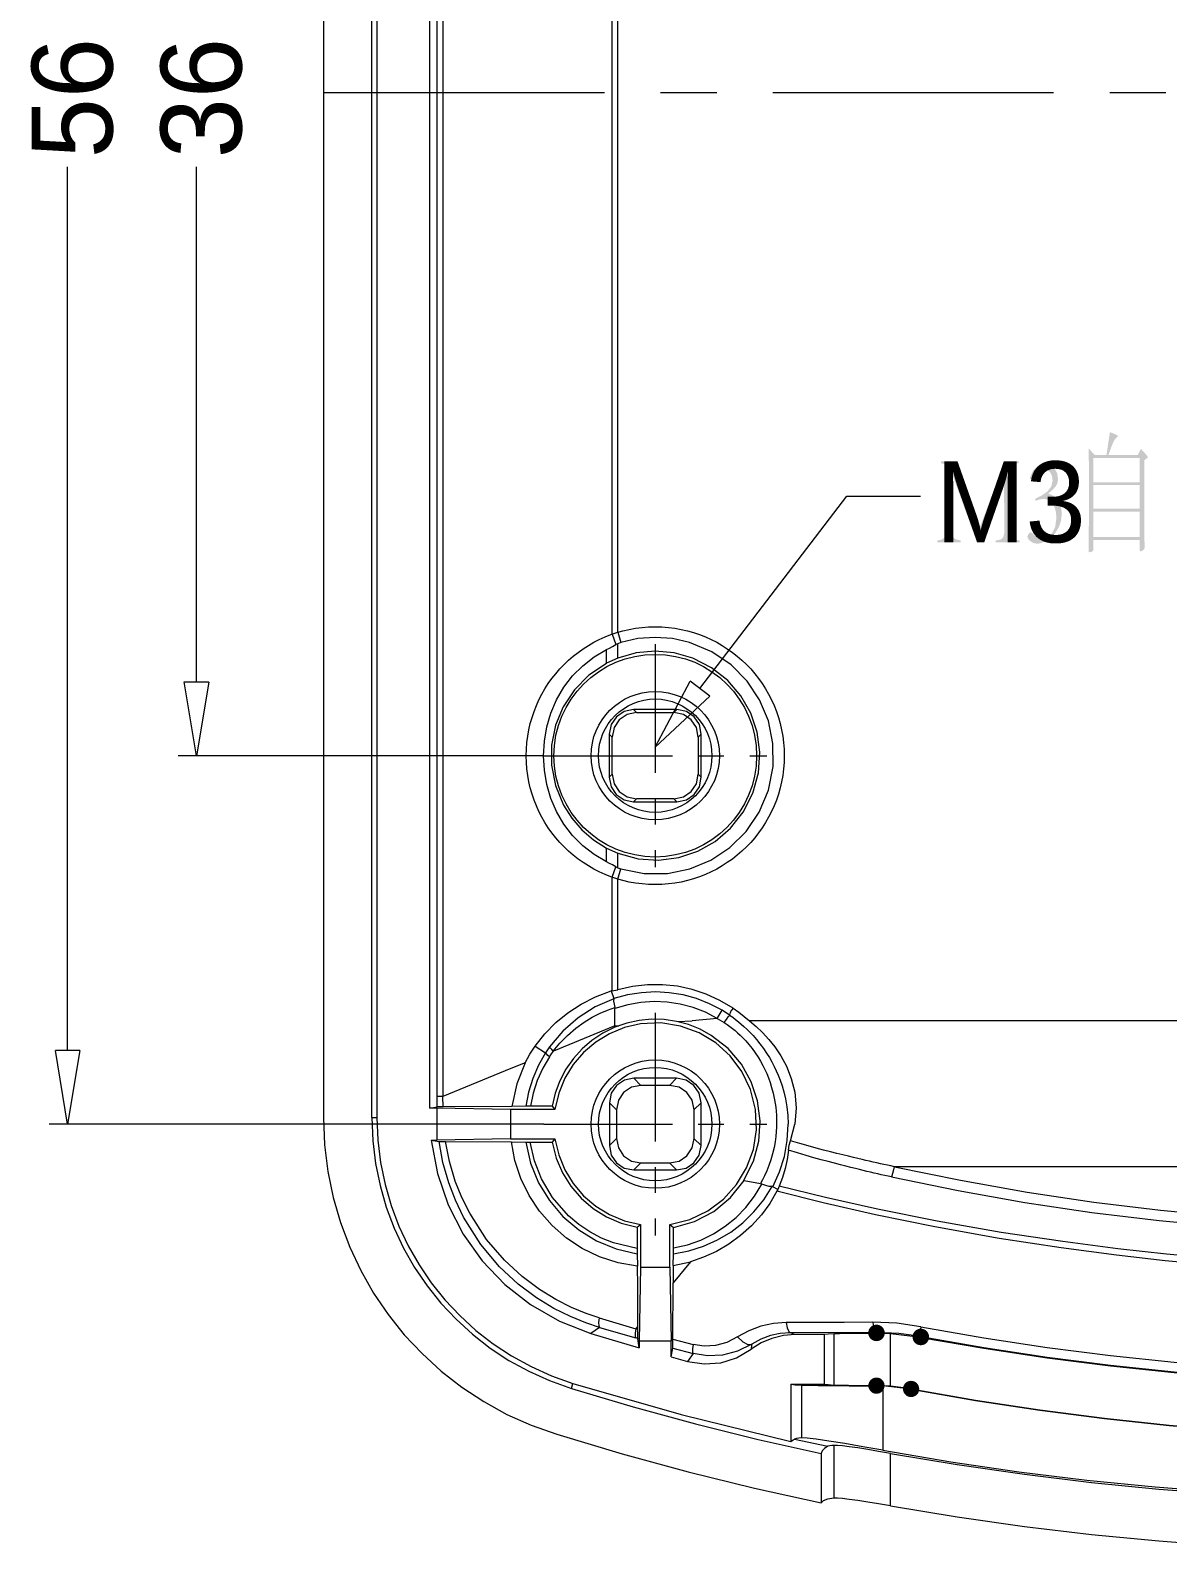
# Model space of a CAD drawing. Header units: millimetres. Extents: x 0 to 260, y 22 to 203.
# Drawn here: x 170.66 to 188.32, y 106.69 to 130.34 of the extents above; entities that cross this region are included whole.
import ezdxf

# ---------------------------------------------------------------- set-up
doc = ezdxf.new("R2010")
doc.units = ezdxf.units.MM

msp = doc.modelspace()

# ---------------------------------------------------------------- hatches: boundary and pattern name
h = msp.add_hatch(color=7)
h.paths.add_polyline_path([(187.910118, 123.836157), (187.858855, 123.739694), (187.403552, 123.739694), (187.449983, 123.86873), (187.484373, 123.94888), (187.51308, 123.994717), (187.542458, 124.020814), (187.554033, 124.03735), (187.534741, 124.053335), (187.427805, 124.097433), (187.373786, 123.739694), (187.192436, 123.739694), (187.095973, 123.846078), (187.099419, 123.737282), (187.100383, 123.638822), (187.100383, 122.700102), (187.100159, 122.603631), (187.099419, 122.494292), (187.098058, 122.38423), (187.095973, 122.285588), (187.095973, 122.263539), (187.098109, 122.231224), (187.138417, 122.233223), (187.166116, 122.254238), (187.17149, 122.283934), (187.17149, 122.422289), (187.889172, 122.422289), (187.889172, 122.267398), (187.899645, 122.241491), (187.929962, 122.253618), (187.960486, 122.276906), (187.967445, 122.307637), (187.967445, 122.321968), (187.962208, 122.482441), (187.960279, 122.689629), (187.960279, 123.659216), (188.000518, 123.687328), (188.018708, 123.709377), (188.000518, 123.737489)])
h.paths.add_polyline_path([(187.17149, 122.906808), (187.17149, 123.275019), (187.889172, 123.275019), (187.889172, 122.906808)])
h.paths.add_polyline_path([(187.17149, 123.319117), (187.17149, 123.695045), (187.889172, 123.695045), (187.889172, 123.319117)])
h.paths.add_polyline_path([(187.17149, 122.466938), (187.17149, 122.86271), (187.889172, 122.86271), (187.889172, 122.466938)])
h = msp.add_hatch(color=7)
h.dxf.hatch_style = 2
h.paths.add_polyline_path([(184.801744, 123.615119), (184.872075, 123.598238), (184.915018, 123.568128), (184.936464, 123.51466), (184.942304, 123.427706), (184.938996, 123.29321), (184.91805, 122.924998), (184.909859, 122.785687), (184.901307, 122.676193), (184.892858, 122.594088), (184.884977, 122.536942), (184.871516, 122.484921), (184.846737, 122.448197), (184.806765, 122.424701), (184.747725, 122.412368), (184.747725, 122.384256), (185.110975, 122.384256), (185.110975, 122.412368), (185.027621, 122.434347), (184.980751, 122.479478), (184.960132, 122.557475), (184.955533, 122.678053), (184.956911, 122.771346), (184.961596, 122.895232), (184.980889, 123.438179), (185.355164, 122.406304), (185.368944, 122.406304), (185.777946, 123.50653), (185.789521, 122.661517), (185.787635, 122.536468), (185.771952, 122.463975), (185.731153, 122.427965), (185.653923, 122.412368), (185.653923, 122.384256), (186.023237, 122.384256), (186.023237, 122.412368), (185.940322, 122.428973), (185.895699, 122.465422), (185.876812, 122.537631), (185.871101, 122.661517), (185.860628, 123.375341), (185.861386, 123.495127), (185.879507, 123.563856), (185.92512, 123.598273), (186.008354, 123.615119), (186.008354, 123.643231), (185.791175, 123.643231), (185.391544, 122.577181), (184.993567, 123.643231), (184.801744, 123.643231)])
h = msp.add_hatch(color=7)
h.dxf.hatch_style = 2
h.paths.add_polyline_path([(186.181114, 123.37975), (186.205367, 123.359355), (186.231541, 123.412987), (186.270479, 123.465947), (186.323577, 123.506401), (186.392229, 123.522515), (186.451855, 123.510371), (186.49758, 123.475386), (186.526872, 123.419731), (186.537199, 123.345575), (186.517071, 123.253832), (186.460924, 123.178419), (186.375115, 123.115201), (186.266001, 123.060045), (186.276474, 123.027524), (186.319537, 123.047712), (186.386166, 123.060045), (186.40785, 123.058631), (186.437584, 123.052552), (186.471994, 123.039058), (186.507709, 123.015397), (186.541356, 122.978817), (186.569565, 122.926565), (186.588963, 122.855891), (186.596179, 122.764043), (186.577799, 122.624689), (186.529344, 122.527709), (186.460838, 122.471038), (186.382307, 122.452606), (186.324895, 122.458299), (186.281435, 122.474173), (186.247897, 122.498417), (186.22025, 122.529225), (186.194894, 122.541352), (186.163888, 122.516272), (186.145285, 122.474655), (186.156834, 122.440419), (186.188899, 122.404168), (186.237604, 122.375049), (186.299074, 122.362207), (186.346166, 122.369238), (186.403787, 122.390551), (186.466757, 122.426476), (186.529895, 122.477342), (186.58802, 122.543478), (186.635952, 122.625214), (186.668511, 122.722879), (186.680515, 122.836803), (186.665744, 122.941526), (186.624773, 123.03338), (186.558894, 123.103841), (186.469399, 123.144381), (186.533952, 123.1976), (186.581916, 123.247941), (186.611794, 123.302727), (186.622086, 123.365419), (186.607539, 123.459186), (186.566068, 123.535951), (186.50093, 123.587808), (186.41538, 123.606851), (186.318228, 123.579221), (186.236786, 123.50653)])
h = msp.add_hatch(color=7)
edge = h.paths.add_edge_path()
edge.add_arc((183.800997, 110.100392), 0.128323, 0, 360)
h = msp.add_hatch(color=7)
edge = h.paths.add_edge_path()
edge.add_arc((184.489901, 110.03788), 0.12885, 0, 360)
h = msp.add_hatch(color=7)
edge = h.paths.add_edge_path()
edge.add_arc((183.800997, 109.281454), 0.126294, 0, 360)
h = msp.add_hatch(color=7)
edge = h.paths.add_edge_path()
edge.add_arc((184.338948, 109.230301), 0.126464, 0, 360)

# ---------------------------------------------------------------- linework, layer by layer
at = {"color": 7, "lineweight": 0}
for points in [[(175.211352, 145.307756), (175.211352, 113.440281)], [(175.960652, 113.445607), (175.960652, 145.302499)], [(176.040591, 145.30257), (176.040591, 113.445678)], [(176.864645, 113.593915), (176.864645, 145.154121)], [(176.974218, 113.77616), (176.974218, 144.971946)], [(177.065164, 144.972017), (177.065164, 113.776231)], [(179.693782, 120.957657), (179.693782, 137.790449)], [(179.780918, 120.986409), (179.780918, 137.761698)], [(179.693782, 120.957657), (179.751637, 120.795027)], [(179.780918, 120.986409), (179.828896, 120.828364)], [(179.828825, 117.3105), (180.194215, 117.238474), (180.555575, 117.240578), (180.90368, 117.311895), (181.229309, 117.44751), (181.523237, 117.642507), (181.776241, 117.891971), (181.979099, 118.190987), (182.122586, 118.534639), (182.194713, 118.899913), (182.192662, 119.26119), (182.121364, 119.609246), (181.985752, 119.934858), (181.790758, 120.228802), (181.541313, 120.481856), (181.24235, 120.684796), (180.8988, 120.8284), (180.633489, 120.887931), (180.363812, 120.907775), (180.094136, 120.887931), (179.828825, 120.8284)], [(179.60661, 117.420566), (179.413994, 117.53394), (179.237252, 117.671391), (179.079957, 117.830053), (178.944094, 118.007236), (178.831249, 118.200867), (178.74301, 118.406933), (178.679554, 118.622568), (178.641763, 118.844025), (178.629063, 119.068965), (178.641763, 119.294169), (178.679378, 119.515625), (178.742658, 119.731261), (178.831072, 119.93768), (178.944094, 120.131664), (179.079957, 120.30867), (179.237252, 120.467155), (179.413994, 120.604783), (179.60661, 120.718333)], [(179.60661, 120.718227), (179.652824, 120.741863), (179.701155, 120.767616), (179.751602, 120.795133)], [(179.60661, 120.50582), (179.60661, 120.718192)], [(179.780918, 120.809844), (179.751637, 120.795027)], [(179.828825, 120.828294), (179.780847, 120.809949)], [(179.780918, 120.585406), (179.780918, 120.809773)], [(179.780918, 117.553387), (180.098251, 117.466657), (180.416767, 117.445531), (180.728023, 117.48626), (181.023577, 117.585093), (181.294989, 117.738282), (181.533815, 117.942077), (181.731615, 118.192727), (181.879946, 118.486484), (181.966575, 118.803818), (181.987653, 119.122333), (181.946918, 119.433589), (181.848107, 119.729144), (181.694958, 120.000556), (181.491206, 120.239382), (181.240591, 120.437182), (180.946848, 120.585512), (180.659053, 120.666673), (180.363751, 120.693727), (180.068514, 120.666673), (179.780918, 120.585512)], [(179.60661, 120.504091), (179.332917, 120.320325), (179.108152, 120.092692), (178.935005, 119.830042), (178.816168, 119.541228), (178.754332, 119.235101), (178.752188, 118.92051), (178.812428, 118.606309), (178.937744, 118.301347), (179.066414, 118.098466), (179.222568, 117.917613), (179.403526, 117.761497), (179.60661, 117.632833)], [(179.780918, 120.585406), (179.606646, 120.505679)], [(180.028638, 119.784954), (179.880516, 119.7551), (179.759645, 119.673652), (179.678198, 119.552782), (179.648344, 119.404659)], [(180.075134, 119.738599), (179.927012, 119.70869), (179.806141, 119.627121), (179.724694, 119.506129), (179.69484, 119.357951)], [(180.028638, 119.784954), (180.075205, 119.73874)], [(180.699057, 119.784954), (180.028779, 119.784954)], [(180.075134, 119.738599), (180.652632, 119.738599)], [(180.699057, 119.784954), (180.652491, 119.73874)], [(181.032891, 119.358092), (181.003037, 119.50627), (180.921589, 119.627262), (180.800719, 119.708831), (180.652596, 119.73874)], [(181.079387, 119.404589), (181.049533, 119.552711), (180.968086, 119.673582), (180.847215, 119.755029), (180.699093, 119.784883)], [(179.648309, 119.404589), (179.648309, 118.734311)], [(179.648309, 119.404589), (179.694875, 119.358022)], [(179.694805, 118.780525), (179.694805, 119.358022)], [(181.079387, 119.404589), (181.03282, 119.358022)], [(181.032891, 119.358092), (181.032891, 118.780595)], [(181.079387, 118.73417), (181.079387, 119.404448)], [(179.648309, 118.73417), (179.694875, 118.780384)], [(179.648309, 118.73417), (179.678162, 118.586047), (179.75961, 118.465177), (179.88048, 118.383729), (180.028603, 118.353875)], [(179.694805, 118.780525), (179.724659, 118.632551), (179.806106, 118.511664), (179.926977, 118.430134), (180.075099, 118.40023)], [(180.652526, 118.400195), (180.800648, 118.430098), (180.921519, 118.511629), (181.002966, 118.632516), (181.03282, 118.780489)], [(180.699057, 118.35384), (180.84718, 118.383694), (180.96805, 118.465141), (181.049498, 118.586012), (181.079352, 118.734134)], [(181.079387, 118.73417), (181.03282, 118.780384)], [(180.028638, 118.35384), (180.075205, 118.400054)], [(180.028638, 118.35384), (180.698916, 118.35384)], [(180.652526, 118.400195), (180.075029, 118.400195)], [(180.699057, 118.35384), (180.652491, 118.400054)], [(179.60661, 117.632974), (179.780882, 117.553246)], [(179.60661, 117.420566), (179.60661, 117.632939)], [(179.780918, 117.328915), (179.780918, 117.553281)], [(179.751637, 117.343731), (179.700837, 117.371248), (179.652859, 117.396648), (179.606646, 117.420637)], [(179.693782, 117.181136), (179.751637, 117.343767)], [(179.751637, 117.343731), (179.780918, 117.328915)], [(179.780918, 117.328915), (179.828896, 117.31057)], [(179.780918, 117.152349), (179.828896, 117.310394)], [(179.693782, 115.415695), (179.693782, 117.180995)], [(179.780918, 115.433616), (179.780918, 117.152349)], [(178.499699, 114.558551), (178.651041, 114.749756), (178.820374, 114.921912), (179.007699, 115.07537), (179.213016, 115.209426), (179.437736, 115.32302), (179.681858, 115.414037)], [(179.681717, 115.413966), (179.721228, 115.294727)], [(179.693782, 115.415695), (179.681787, 115.413931)], [(179.693782, 115.415695), (179.721651, 115.419928), (179.750932, 115.425926), (179.780918, 115.433687)], [(181.572394, 115.145608), (181.369333, 115.266353), (181.156259, 115.363526), (180.935199, 115.436803), (180.708177, 115.485862), (180.477219, 115.510382), (180.244351, 115.510039), (180.011599, 115.484511), (179.780988, 115.433475)], [(179.722709, 115.290106), (179.431304, 115.164738), (179.164439, 114.996771), (178.926677, 114.789647), (178.722584, 114.546803)], [(179.721334, 115.294586), (179.718159, 115.257192), (179.72345, 115.209567), (179.735092, 115.155945)], [(181.403554, 115.115093), (181.208202, 115.21618), (181.004899, 115.295203), (180.795486, 115.351959), (180.581803, 115.386247), (180.365688, 115.397863), (180.148983, 115.386605), (179.933526, 115.352271), (179.721157, 115.294657)], [(181.328483, 114.986788), (181.143378, 115.082272), (180.950691, 115.156408), (180.752233, 115.209013), (180.549815, 115.239906), (180.345246, 115.248904), (180.140339, 115.235827), (179.936903, 115.200491), (179.73675, 115.142716)], [(178.780828, 114.479317), (178.881722, 114.602084), (178.99955, 114.723086), (179.127961, 114.833859), (179.258489, 114.92805), (179.386195, 115.005309), (179.507903, 115.067045), (179.622909, 115.116081), (179.735092, 115.155945)], [(179.736821, 115.142857), (179.734351, 115.155909)], [(181.742927, 112.474093), (181.890259, 112.769814), (181.973252, 113.079454), (181.993944, 113.393981), (181.954373, 113.704361), (181.856577, 114.001562), (181.702594, 114.27655), (181.494463, 114.520293), (181.234221, 114.723757), (181.06102, 114.818879), (180.87963, 114.891668), (180.692146, 114.941951), (180.500664, 114.969555), (180.30728, 114.974305), (180.114091, 114.956028), (179.923192, 114.91455), (179.736679, 114.849698)], [(179.736821, 114.869983), (179.736821, 115.14268)], [(180.715567, 114.937011), (180.936406, 114.951827)], [(181.328483, 114.986788), (180.936547, 114.951863)], [(181.328131, 114.986788), (181.403625, 115.115199)], [(181.328483, 114.986788), (181.364819, 114.966679), (181.400803, 114.945513), (181.436081, 114.923641)], [(181.520006, 115.040163), (181.40359, 115.114952)], [(181.435939, 114.92357), (181.469101, 114.969784), (181.498381, 115.010001), (181.520606, 115.039987)], [(181.520006, 115.040163), (181.567631, 115.005591), (181.613492, 114.971019), (181.65759, 114.935388), (181.700276, 114.899052), (181.742962, 114.860599), (181.787059, 114.819324), (181.833626, 114.77311), (181.883015, 114.720546), (181.934873, 114.661633), (181.989201, 114.594957), (182.043529, 114.522285), (182.093623, 114.448907), (182.13772, 114.378705), (182.176879, 114.310266), (182.212509, 114.242532), (182.245318, 114.174094), (182.276009, 114.103538), (182.305643, 114.026985), (182.334923, 113.942319), (182.362792, 113.84601), (182.388545, 113.735591), (182.409712, 113.611766), (182.424176, 113.479121), (182.429467, 113.34436)], [(181.572394, 115.145608), (181.550522, 115.113153), (181.528649, 115.080344), (181.520183, 115.040128)], [(181.572394, 115.145608), (181.660588, 115.083872), (181.746666, 115.019314), (181.830274, 114.951933)], [(202.941626, 114.951969), (181.830345, 114.951969)], [(181.830416, 114.951969), (181.934485, 114.861305), (182.032204, 114.766055), (182.126749, 114.661633), (182.220235, 114.543805), (182.313016, 114.40728), (182.401563, 114.245002), (182.477763, 114.055207), (182.531385, 113.838955), (182.552199, 113.600477), (182.531385, 113.34436)], [(179.736503, 114.849839), (179.551445, 114.757927), (179.381443, 114.644831), (179.227995, 114.512421), (179.092595, 114.362565), (178.976742, 114.197132), (178.881932, 114.017989), (178.809661, 113.827007), (178.761425, 113.626053)], [(179.736503, 114.870159), (178.781181, 114.478929)], [(180.592942, 111.786811), (180.902143, 111.864659), (181.181132, 111.998434), (181.424568, 112.180958), (181.62711, 112.405054), (181.783415, 112.663547), (181.888143, 112.949258), (181.935953, 113.255012), (181.921503, 113.573631), (181.843655, 113.882832), (181.70988, 114.161821), (181.527356, 114.405257), (181.30326, 114.607799), (181.044767, 114.764104), (180.759056, 114.868832), (180.453302, 114.916642), (180.134683, 114.902192), (179.884344, 114.844237), (179.651273, 114.748579), (179.438881, 114.618624), (179.250578, 114.45778), (179.089776, 114.269452), (178.959884, 114.057046), (178.864313, 113.82397), (178.806475, 113.573631)], [(179.736821, 114.869983), (179.736468, 114.849875)], [(179.736821, 114.869983), (179.798909, 114.874216)], [(181.435939, 114.92357), (181.480037, 114.894289), (181.522723, 114.863598), (181.563998, 114.832201), (181.604214, 114.799745), (181.643726, 114.765173), (181.684295, 114.727778), (181.727334, 114.685445), (181.772489, 114.637467), (181.819762, 114.583139), (181.869151, 114.521756), (181.917834, 114.454376), (181.962637, 114.386642), (182.001442, 114.321378), (182.036014, 114.257526), (182.067059, 114.194731), (182.095281, 114.130878), (182.122092, 114.064556), (182.147845, 113.993648), (182.172539, 113.914626), (182.195823, 113.82502), (182.217342, 113.722714), (182.234981, 113.608062), (182.245564, 113.485295), (182.248739, 113.361117)], [(178.345006, 114.299153), (178.415915, 114.429681), (178.499523, 114.558445)], [(178.499699, 114.558551), (178.659508, 114.454129)], [(178.722584, 114.546839), (178.659437, 114.454058)], [(178.720186, 114.391475), (178.750172, 114.436278), (178.781216, 114.479317)], [(178.780828, 114.479317), (178.756486, 114.503306), (178.736378, 114.526236), (178.72262, 114.546697)], [(178.344654, 114.299471), (178.123109, 114.208454), (177.065481, 113.775243)], [(178.345006, 114.299153), (178.213244, 113.968424), (178.136515, 113.620762)], [(178.659543, 114.453987), (178.549394, 114.260092), (178.461238, 114.055878), (178.39577, 113.843197), (178.353685, 113.623901)], [(178.720186, 114.391475), (178.615978, 114.212562), (178.531846, 114.024057), (178.468418, 113.827615), (178.426322, 113.624889)], [(178.720186, 114.391475), (178.694786, 114.4137), (178.674324, 114.43522), (178.659508, 114.45427)], [(180.03206, 114.056619), (179.883938, 114.026765), (179.763067, 113.945317), (179.68162, 113.824447), (179.651766, 113.676324)], [(180.6956, 114.056619), (180.032025, 114.056619)], [(180.03206, 114.056619), (180.141774, 113.947257)], [(180.6956, 114.056619), (180.585886, 113.947257)], [(181.07593, 113.676254), (181.046076, 113.824376), (180.964628, 113.945247), (180.843758, 114.026694), (180.695635, 114.056548)], [(176.973865, 113.612189), (176.974218, 113.776231)], [(177.065164, 113.77616), (176.974147, 113.77616)], [(177.066892, 113.613918), (177.065129, 113.775843)], [(180.141633, 113.947222), (179.99351, 113.917319), (179.87264, 113.835789), (179.791192, 113.714902), (179.761339, 113.566928)], [(180.586062, 113.947222), (180.141562, 113.947222)], [(180.966392, 113.566892), (180.936538, 113.714866), (180.855091, 113.835753), (180.73422, 113.917284), (180.586098, 113.947187)], [(176.971466, 113.593915), (176.864574, 113.593915)], [(176.864645, 113.593915), (176.974006, 113.61226)], [(176.971466, 113.593915), (176.971466, 113.095087)], [(178.116265, 113.573595), (176.971501, 113.594056)], [(177.066892, 113.613918), (177.018915, 113.613565), (176.987165, 113.612859), (176.973759, 113.612154)], [(178.136585, 113.620797), (177.066963, 113.613741)], [(178.116265, 113.573595), (178.116265, 113.11569)], [(178.806299, 113.573595), (178.116265, 113.573595)], [(178.353614, 113.624078), (178.136656, 113.620903)], [(178.426322, 113.624748), (178.398099, 113.624748), (178.373405, 113.624395), (178.353649, 113.624042)], [(178.761531, 113.626124), (178.426392, 113.624713)], [(178.761531, 113.626124), (178.806334, 113.57356)], [(179.651731, 113.676254), (179.651731, 113.012679)], [(179.651731, 113.676254), (179.761444, 113.566892)], [(179.761303, 113.566892), (179.761303, 113.12204)], [(181.07593, 113.676254), (180.966216, 113.566892)], [(180.966392, 113.12211), (180.966392, 113.566963)], [(181.07593, 113.012749), (181.07593, 113.676324)], [(175.211352, 113.440457), (175.228309, 113.020864), (175.278549, 112.608996), (175.360923, 112.206408), (175.474287, 111.814659), (175.617493, 111.435303), (175.789394, 111.069898), (175.988844, 110.72), (176.214696, 110.387165), (176.465803, 110.072951), (176.741019, 109.778913), (177.039197, 109.506608), (177.35919, 109.257593), (177.699851, 109.033424), (178.060035, 108.835657), (178.438593, 108.665849), (178.83438, 108.525557)], [(175.960652, 113.445607), (175.975218, 113.086579), (176.018263, 112.73415), (176.088805, 112.389654), (176.185862, 112.054423), (176.308454, 111.729789), (176.455598, 111.417086), (176.626315, 111.117647), (176.819622, 110.832803), (177.034538, 110.563888), (177.270081, 110.312235), (177.525271, 110.079175), (177.799126, 109.866043), (178.090664, 109.67417), (178.398905, 109.50489), (178.722867, 109.359535), (179.061569, 109.239438)], [(175.960652, 113.445607), (176.040732, 113.445607)], [(176.040591, 113.445607), (176.054896, 113.09314), (176.097166, 112.747149), (176.166437, 112.408942), (176.261744, 112.079828), (176.382123, 111.761116), (176.526608, 111.454114), (176.694235, 111.160129), (176.884039, 110.880472), (177.095055, 110.61645), (177.326318, 110.369371), (177.576864, 110.140545), (177.845728, 109.931279), (178.131944, 109.742883), (178.434549, 109.576663), (178.752577, 109.43393), (179.085064, 109.315991)], [(182.248669, 113.361223), (182.247611, 113.299487), (182.243377, 113.22999), (182.236674, 113.15379), (182.225386, 113.070181), (182.209158, 112.97987), (182.186933, 112.884267), (182.159769, 112.789017), (182.129077, 112.699412), (182.096622, 112.616862), (182.063813, 112.543131), (182.031711, 112.47822), (182.000313, 112.420012)], [(182.188697, 112.37281), (182.294012, 112.603047), (182.36976, 112.843636), (182.415213, 113.0917), (182.429644, 113.34436)], [(182.465345, 113.087326), (182.531314, 113.344501)], [(176.885318, 113.095087), (177.005968, 113.077096)], [(176.885318, 113.095087), (176.980331, 112.579524), (177.147084, 112.091407), (177.380388, 111.637049), (177.675055, 111.222764), (178.025896, 110.854862), (178.427723, 110.539659), (178.875348, 110.283466), (179.363582, 110.092596)], [(176.885318, 113.095087), (176.971396, 113.095087)], [(178.116265, 113.115584), (176.971501, 113.095123)], [(177.005897, 113.07699), (177.020361, 113.076284), (177.054228, 113.075932), (177.104675, 113.075226)], [(179.500495, 110.185165), (179.284595, 110.256073), (179.045764, 110.35344), (178.787884, 110.482204), (178.51695, 110.648009), (178.235434, 110.859323), (177.946156, 111.129904), (177.656525, 111.473156), (177.38665, 111.901429), (177.261017, 112.161382), (177.157345, 112.430595), (177.06646, 112.750432), (177.006003, 113.076884)], [(179.491534, 110.336753), (179.288687, 110.404839), (179.063615, 110.497267), (178.820551, 110.619328), (178.564081, 110.775609), (178.297381, 110.975281), (178.021156, 111.229634), (177.743873, 111.554189), (177.482465, 111.959178), (177.360095, 112.205064), (177.258098, 112.460476), (177.166949, 112.764217), (177.10464, 113.075367)], [(177.104781, 113.075261), (178.131011, 113.068911)], [(178.116265, 113.115584), (178.806299, 113.115584)], [(178.131082, 113.068911), (178.355096, 113.065736)], [(180.085824, 111.135689), (179.788035, 111.187944), (179.499507, 111.280681), (179.231219, 111.409842), (178.98304, 111.574192), (178.760967, 111.768661), (178.56641, 111.991175), (178.404661, 112.235342), (178.276779, 112.498822), (178.184748, 112.779369), (178.131082, 113.068911)], [(178.35499, 113.065631), (178.373687, 113.065631), (178.396618, 113.065278), (178.423076, 113.065278)], [(178.35499, 113.065631), (178.428686, 112.738664), (178.552049, 112.434142), (178.720574, 112.156582), (178.929753, 111.910504), (179.175081, 111.700425), (179.452052, 111.530865), (179.756159, 111.406342), (180.082896, 111.331375)], [(178.423217, 113.065101), (178.761884, 113.06369)], [(180.082366, 111.413713), (179.716183, 111.499438), (179.527182, 111.575241), (179.347177, 111.670888), (179.175463, 111.786423), (179.016978, 111.919949), (178.766858, 112.204994), (178.595761, 112.494272), (178.486753, 112.775083), (178.423253, 113.065066)], [(178.806299, 113.115584), (178.761849, 113.063726)], [(178.761884, 113.063549), (178.825088, 112.818214), (178.923489, 112.589609), (179.054021, 112.380806), (179.213616, 112.194878), (179.399206, 112.034895), (179.607724, 111.90393), (179.836102, 111.805054), (180.081273, 111.741338)], [(178.806299, 113.115584), (178.864138, 112.865243), (178.959713, 112.632163), (179.089618, 112.419744), (179.250446, 112.23139), (179.438791, 112.070504), (179.651245, 111.940487), (179.884404, 111.844741), (180.13486, 111.78667)], [(179.651731, 113.012749), (179.761444, 113.12211)], [(179.761303, 113.12211), (179.791157, 112.974137), (179.872605, 112.85325), (179.993475, 112.771719), (180.141598, 112.741816)], [(180.586062, 112.741781), (180.734185, 112.771684), (180.855056, 112.853214), (180.936503, 112.974101), (180.966357, 113.122075)], [(181.07593, 113.012749), (180.966216, 113.12211)], [(182.434336, 112.942793), (182.446683, 113.020404), (182.46538, 113.087432)], [(184.080079, 112.683043), (184.026104, 112.695037), (183.972129, 112.706326), (183.917449, 112.718321), (183.86171, 112.730315), (183.805971, 112.742662), (183.750232, 112.75501), (183.694493, 112.76771), (183.638049, 112.78041), (183.578429, 112.794168), (183.513871, 112.808985), (183.442257, 112.825918), (183.363941, 112.844615), (183.278568, 112.865782), (183.186141, 112.888712), (183.086657, 112.91376), (182.979766, 112.941629), (182.865113, 112.972321), (182.741641, 113.00654), (182.608643, 113.04464), (182.465416, 113.087326)], [(179.651731, 113.012749), (179.681584, 112.864775), (179.763032, 112.743888), (179.883902, 112.662358), (180.032025, 112.632455)], [(180.6956, 112.632384), (180.843723, 112.662288), (180.964593, 112.743818), (181.046041, 112.864705), (181.075894, 113.012679)], [(182.434336, 112.942793), (182.413522, 112.797449), (182.382477, 112.655279), (182.34085, 112.516285), (182.29005, 112.381171)], [(184.035982, 112.523693), (183.984124, 112.534982), (183.930502, 112.546624), (183.875821, 112.558971), (183.820435, 112.571671), (183.764343, 112.584371), (183.708957, 112.597071), (183.653218, 112.610124), (183.596774, 112.623529), (183.537507, 112.637641), (183.473302, 112.653516), (183.402393, 112.670802), (183.324429, 112.690204), (183.239763, 112.712077), (183.148041, 112.736066), (183.049616, 112.762171), (182.943782, 112.791452), (182.830188, 112.823554), (182.707774, 112.859185), (182.576188, 112.898343), (182.434371, 112.942793)], [(180.03206, 112.632384), (180.141774, 112.741745)], [(180.03206, 112.632384), (180.695635, 112.632384)], [(180.141633, 112.741781), (180.586133, 112.741781)], [(180.6956, 112.632384), (180.585886, 112.741745)], [(184.078351, 112.683396), (184.063534, 112.634007), (184.049423, 112.580032), (184.03637, 112.523235)], [(184.079021, 112.683219), (185.107344, 112.471697), (186.13969, 112.288378), (187.175483, 112.133262), (188.21415, 112.006349), (189.255115, 111.907639), (190.297804, 111.837132), (191.341643, 111.794827), (192.386056, 111.780726), (193.430469, 111.794827), (194.474307, 111.837132), (195.516997, 111.907639), (196.557962, 112.006349), (197.596628, 112.133262), (198.632422, 112.288378), (199.664767, 112.471697), (200.693091, 112.683219)], [(200.691962, 112.683043), (184.080009, 112.683043)], [(180.646352, 111.327565), (180.885312, 111.373552), (181.114792, 111.44655), (181.332754, 111.545164), (181.53716, 111.667996), (181.725973, 111.813647), (181.897153, 111.980722), (182.048664, 112.167822), (182.178466, 112.373551)], [(180.647022, 111.422321), (180.863521, 111.471154), (181.07078, 111.544035), (181.267034, 111.639678), (181.450518, 111.756799), (181.619466, 111.89411), (181.772114, 112.050326), (181.906695, 112.224162), (182.021445, 112.414332)], [(180.648046, 111.739962), (180.97539, 111.832881), (181.273432, 111.989597), (181.532978, 112.204058), (181.744832, 112.470212)], [(181.744973, 112.470318), (182.000384, 112.419871)], [(182.021268, 112.414156), (182.00751, 112.418742)], [(182.17836, 112.373833), (182.134616, 112.375244), (182.079935, 112.390414), (182.021374, 112.41405)], [(182.270717, 112.329419), (182.188873, 112.37281)], [(182.289979, 112.381065), (182.270576, 112.32956)], [(192.264594, 111.122601), (191.611956, 111.129657), (190.949439, 111.14659), (190.283747, 111.174107), (189.629344, 111.212559), (188.983056, 111.261243), (188.305017, 111.32439), (187.550425, 111.409057), (186.695997, 111.519476), (185.737853, 111.663057), (184.742314, 111.836623), (183.819447, 112.022537), (183.007353, 112.205276), (182.290156, 112.380959)], [(184.035982, 112.523693), (185.069721, 112.311985), (186.107469, 112.128505), (187.148651, 111.973253), (188.192697, 111.846228), (189.239032, 111.747431), (190.287086, 111.676861), (191.336285, 111.63452), (192.386056, 111.620406), (193.435827, 111.63452), (194.485026, 111.676861), (195.533079, 111.747431), (196.579415, 111.846228), (197.623461, 111.973253), (198.664643, 112.128505), (199.70239, 112.311985), (200.736129, 112.523693)], [(182.255195, 112.301831), (182.143497, 112.113272), (182.013543, 111.936354), (181.860349, 111.766447), (181.690751, 111.613209), (181.508938, 111.48008), (181.31469, 111.366265), (181.11634, 111.275557), (180.910054, 111.205751)], [(182.270717, 112.329419), (182.255195, 112.301902)], [(192.264242, 111.01511), (191.609133, 111.022518), (190.943794, 111.039804), (190.275281, 111.068026), (189.618408, 111.107185), (188.969297, 111.156926), (188.288083, 111.22219), (187.529258, 111.308268), (186.67095, 111.42151), (185.707867, 111.568971), (184.7088, 111.746771), (183.784875, 111.93586), (182.972428, 112.122832), (182.255231, 112.30169)], [(180.081343, 111.741338), (180.134613, 111.786846)], [(180.081343, 111.741338), (180.082402, 111.413607)], [(180.134754, 111.786811), (180.134754, 111.123236)], [(180.592942, 111.123271), (180.592942, 111.786846)], [(180.592942, 111.786811), (180.647975, 111.739892)], [(180.647022, 111.422321), (180.648081, 111.739821)], [(180.082366, 111.413713), (180.082366, 111.381611), (180.082719, 111.353741), (180.083072, 111.331516)], [(180.646352, 111.327565), (180.646705, 111.353318), (180.646705, 111.385773), (180.647058, 111.422462)], [(180.083072, 111.331375), (180.085894, 111.135583)], [(180.91023, 111.20561), (180.642472, 110.876468)], [(180.643565, 111.148072), (180.646388, 111.327636)], [(180.643565, 111.148072), (180.910618, 111.205927)], [(180.085824, 111.135689), (180.086882, 110.829478), (180.088293, 110.51727), (180.089704, 110.19977)], [(180.134754, 111.123271), (180.114293, 109.978508)], [(180.134754, 111.123271), (180.593012, 111.123271)], [(180.592942, 111.123271), (180.613403, 109.978508)], [(180.643565, 111.148072), (180.642507, 110.876433)], [(180.638415, 110.006024), (180.639826, 110.292127), (180.641237, 110.582463), (180.642648, 110.87668)], [(179.491534, 110.336753), (179.483773, 110.263023), (179.486595, 110.210812), (179.500354, 110.185059)], [(179.491534, 110.336753), (180.062329, 110.166714)], [(182.398176, 110.262705), (182.198972, 110.247574), (182.004961, 110.204365), (181.819086, 110.133969), (181.64429, 110.03728)], [(183.742436, 110.26648), (183.298289, 110.265069), (182.850614, 110.264011), (182.398, 110.262599)], [(182.398176, 110.262705), (182.414757, 110.17945), (182.437687, 110.123711), (182.464498, 110.103955)], [(183.742436, 110.26648), (183.7569, 110.182872), (183.777714, 110.12678), (183.800997, 110.107024)], [(184.48969, 110.197582), (184.117686, 110.249705), (183.742506, 110.266374)], [(179.500495, 110.185165), (179.363617, 110.092031)], [(179.363723, 110.092172), (180.114434, 109.867806)], [(179.500495, 110.185165), (180.061059, 110.023945)], [(180.062399, 110.166573), (180.052874, 110.096018), (180.052169, 110.046629), (180.060988, 110.024051)], [(180.09168, 110.014985), (180.060988, 110.023804)], [(180.089598, 110.199664), (180.062787, 110.166503)], [(180.089951, 110.158636), (180.062787, 110.166397)], [(180.089598, 110.199664), (180.089951, 110.158742)], [(180.089951, 110.158636), (180.090304, 110.085258), (180.091009, 110.035869), (180.091715, 110.015055)], [(180.114399, 109.867876), (180.091821, 110.014985)], [(180.114399, 109.978472), (180.114399, 109.868053)], [(180.114399, 109.978472), (180.613226, 109.978472)], [(180.613262, 109.726624), (180.613262, 109.978508)], [(180.636686, 109.865125), (180.637392, 109.885586), (180.638097, 109.933564), (180.63845, 110.005883)], [(180.638062, 110.003978), (180.954151, 109.923192)], [(181.644396, 110.037386), (181.47471, 109.950956), (181.297968, 109.904036), (181.122285, 109.895217), (180.953657, 109.921675)], [(181.644396, 110.037386), (181.724829, 109.960481), (181.803499, 109.921675), (181.86594, 109.927672)], [(182.538723, 110.075274), (182.354959, 110.060392), (182.176949, 110.016537), (182.0082, 109.944901), (181.852217, 109.846674)], [(182.464675, 110.104202), (182.306691, 110.092417), (182.152775, 110.058606), (182.005143, 110.003495), (181.866011, 109.927813)], [(182.538723, 110.075274), (182.464639, 110.104202)], [(183.800997, 110.106989), (182.464675, 110.104167)], [(182.985904, 110.075274), (182.538582, 110.075274)], [(182.985904, 110.075274), (182.985904, 109.302691)], [(183.145747, 110.086316), (183.051556, 110.080848), (182.985939, 110.07538)], [(183.145747, 109.291191), (183.145747, 110.086352)], [(183.800997, 110.093866), (183.561913, 110.092559), (183.367874, 110.090823), (183.22662, 110.088756), (183.145889, 110.086457)], [(184.491066, 110.044265), (184.147504, 110.091802), (183.801032, 110.10706)], [(184.016685, 110.088362), (183.801138, 110.094007)], [(184.488667, 110.03153), (184.01665, 110.088327)], [(184.016685, 109.275316), (184.016685, 110.088468)], [(184.48969, 110.197582), (184.482281, 110.118207), (184.482634, 110.064938), (184.491101, 110.044124)], [(184.488667, 110.03153), (185.469048, 109.861742), (186.45215, 109.714592), (187.437582, 109.590081), (188.424956, 109.488208), (189.413882, 109.408974), (190.403971, 109.352378), (191.394834, 109.31842), (192.386082, 109.307101), (193.377326, 109.31842), (194.368177, 109.352378), (195.358246, 109.408974), (196.347143, 109.488208), (197.334479, 109.590081), (198.319866, 109.714592), (199.302914, 109.861742), (200.283233, 110.03153)], [(184.48969, 110.197582), (185.469668, 110.02488), (186.452475, 109.875204), (187.437707, 109.748556), (188.424959, 109.644934), (189.413828, 109.564339), (190.403909, 109.506772), (191.394798, 109.472231), (192.386091, 109.460718), (193.377384, 109.472231), (194.368274, 109.506772), (195.358355, 109.564339), (196.347223, 109.644934), (197.334476, 109.748556), (198.319707, 109.875204), (199.302514, 110.02488), (200.282492, 110.197582)], [(184.491066, 110.044265), (185.471066, 109.873733), (186.453816, 109.725938), (187.438923, 109.600881), (188.425993, 109.498562), (189.414634, 109.41898), (190.404453, 109.362136), (191.395058, 109.32803), (192.386056, 109.316661), (193.377053, 109.32803), (194.367658, 109.362136), (195.357478, 109.41898), (196.346119, 109.498562), (197.333189, 109.600881), (198.318295, 109.725938), (199.301045, 109.873733), (200.281046, 110.044265)], [(180.613262, 109.726624), (180.636545, 109.865266)], [(180.636686, 109.865125), (180.952775, 109.781869)], [(180.866486, 109.657374), (181.124328, 109.618408), (181.381144, 109.63828), (181.627047, 109.71497), (181.852147, 109.846463)], [(180.952951, 109.781763), (180.866521, 109.657233)], [(180.953657, 109.92164), (180.94519, 109.852142), (180.944837, 109.803812), (180.952951, 109.78194)], [(181.865905, 109.927813), (181.641891, 109.817041), (181.408352, 109.757069), (181.176224, 109.746133), (180.952916, 109.781763)], [(181.865905, 109.927813), (181.862024, 109.909116), (181.858497, 109.889713), (181.855322, 109.868899), (181.852147, 109.846674)], [(180.613262, 109.726624), (180.866556, 109.65748)], [(179.061604, 109.239509), (179.084887, 109.316061)], [(179.085028, 109.315991), (180.768263, 108.830613), (182.469226, 108.411116)], [(182.469155, 109.30255), (182.537903, 109.296553), (182.638136, 109.290556)], [(182.469155, 109.30255), (182.469155, 108.411081)], [(182.469155, 109.30255), (182.985974, 109.30255)], [(182.637959, 109.290485), (182.693797, 109.288437), (182.77966, 109.286538), (182.89333, 109.284805), (183.032585, 109.283253), (183.195207, 109.2819), (183.378974, 109.280762), (183.581668, 109.279855), (183.801067, 109.279196)], [(182.637959, 109.290485), (182.637959, 108.46816)], [(182.985904, 109.30255), (183.051521, 109.296906), (183.145712, 109.291261)], [(183.145747, 109.291191), (183.226627, 109.288892), (183.367865, 109.286825), (183.561821, 109.285089), (183.800856, 109.283782)], [(183.900904, 109.277044), (183.801068, 109.279161)], [(184.016685, 109.275316), (183.801138, 109.283782)], [(183.900904, 109.277044), (183.900904, 108.277272)], [(184.338454, 109.228114), (183.901009, 109.27715)], [(184.339477, 109.232594), (184.016685, 109.27528)], [(179.061604, 109.239509), (180.023039, 108.953582), (180.99046, 108.689087), (181.963504, 108.446155), (182.941807, 108.22492)], [(184.338454, 109.228114), (185.337183, 109.051505), (186.338799, 108.898443), (187.342889, 108.76893), (188.349041, 108.662964), (189.356843, 108.580546), (190.365881, 108.521676), (191.375745, 108.486355), (192.386021, 108.474581), (193.396296, 108.486355), (194.40616, 108.521676), (195.415198, 108.580546), (196.423, 108.662964), (197.429152, 108.76893), (198.433242, 108.898443), (199.434858, 109.051505), (200.433587, 109.228114)], [(184.339477, 109.232594), (185.33802, 109.056047), (186.339471, 108.903039), (187.343415, 108.773571), (188.349436, 108.667643), (189.357119, 108.585254), (190.366049, 108.526405), (191.375809, 108.491095), (192.385985, 108.479325), (193.396161, 108.491095), (194.405922, 108.526405), (195.414852, 108.585254), (196.422535, 108.667643), (197.428556, 108.773571), (198.4325, 108.903039), (199.433951, 109.056047), (200.432494, 109.232594)], [(178.834203, 108.525663), (179.85173, 108.223398), (180.875772, 107.944814), (181.905966, 107.690042), (182.941948, 107.459216)], [(182.469155, 108.410939), (182.486088, 108.425403), (182.505844, 108.439162), (182.528774, 108.451862)], [(182.637959, 108.468125), (182.59739, 108.463539), (182.560701, 108.4586), (182.528598, 108.451897)], [(182.528739, 108.451967), (183.047675, 108.338726)], [(183.900904, 108.277272), (183.589754, 108.333011), (183.307179, 108.381694), (183.063056, 108.421205), (182.865854, 108.450133), (182.722626, 108.466008), (182.637959, 108.468125)], [(183.047569, 108.33862), (182.994653, 108.304753), (182.959022, 108.267006), (182.941736, 108.225026)], [(183.145747, 108.353437), (183.109411, 108.349203), (183.076956, 108.344617), (183.047675, 108.33862)], [(184.016685, 108.228377), (183.834299, 108.26048), (183.66426, 108.289055), (183.511155, 108.313396), (183.379216, 108.332799), (183.27303, 108.346205), (183.194008, 108.35326), (183.145677, 108.35326)], [(183.145747, 107.533828), (183.145747, 108.353331)], [(182.941807, 108.22492), (182.941807, 107.459039)], [(183.900904, 108.277272), (184.954549, 108.099174), (186.010986, 107.944823), (187.069817, 107.814218), (188.130643, 107.707359), (189.193065, 107.624247), (190.256683, 107.564881), (191.321099, 107.529262), (192.385915, 107.517389), (193.45073, 107.529262), (194.515146, 107.564881), (195.578765, 107.624247), (196.641186, 107.707359), (197.702012, 107.814218), (198.760843, 107.944823), (199.817281, 108.099174), (200.870926, 108.277272)], [(184.016685, 108.228377), (185.056174, 108.055426), (186.098332, 107.905536), (187.142778, 107.778705), (188.189131, 107.674935), (189.23701, 107.594224), (190.286033, 107.536574), (191.335818, 107.501984), (192.385985, 107.490454), (193.436152, 107.501984), (194.485938, 107.536574), (195.534961, 107.594224), (196.582839, 107.674935), (197.629192, 107.778705), (198.673639, 107.905536), (199.715797, 108.055426), (200.755285, 108.228377)], [(184.016685, 107.411873), (184.016685, 108.228201)], [(183.145747, 107.533828), (183.04062, 107.516542), (182.972534, 107.491847), (182.941842, 107.459039)], [(184.016685, 107.411873), (183.834299, 107.442917), (183.66426, 107.471139), (183.511155, 107.494776), (183.379216, 107.513826), (183.272677, 107.526878), (183.194008, 107.533934), (183.145677, 107.533934)], [(184.016685, 107.411873), (185.056445, 107.242209), (186.098766, 107.095167), (187.143282, 106.970746), (188.189627, 106.868948), (189.237436, 106.789771), (190.286343, 106.733217), (191.335981, 106.699284), (192.385985, 106.687973), (193.435989, 106.699284), (194.485628, 106.733217), (195.534534, 106.789771), (196.582343, 106.868948), (197.628689, 106.970746), (198.673205, 107.095167), (199.715525, 107.242209), (200.755285, 107.411873)]]:
    msp.add_lwpolyline(points, dxfattribs=at)
at = {"color": 1, "lineweight": 0, "true_color": 0xff0000}
for points in [[(175.211352, 129.374194), (179.573802, 129.374194)], [(180.446221, 129.374194), (181.318641, 129.374194)], [(182.19106, 129.374194), (186.55351, 129.374194)], [(187.42593, 129.374194), (188.298349, 129.374194)], [(180.363848, 120.801059), (180.363848, 118.801515)], [(178.631991, 119.069379), (180.631536, 119.069379)], [(181.031586, 119.069379), (181.431636, 119.069379)], [(181.831686, 119.069379), (182.095563, 119.069379)], [(180.363848, 118.401465), (180.363848, 118.001415)], [(180.363848, 117.601365), (180.363848, 117.337487)], [(180.363848, 115.076358), (180.363848, 113.076814)], [(178.631991, 113.344501), (180.631536, 113.344501)], [(181.031586, 113.344501), (181.431636, 113.344501)], [(181.831686, 113.344501), (182.095563, 113.344501)], [(180.363848, 112.676764), (180.363848, 112.276714)], [(180.363848, 111.876664), (180.363848, 111.612786)]]:
    msp.add_lwpolyline(points, dxfattribs=at)
at = {"color": 3, "lineweight": 0, "true_color": 0x00ff00}
for points in [[(171.235017, 114.489477), (171.235017, 128.218883)], [(173.239042, 120.214355), (173.239042, 128.218882)], [(181.059067, 120.112226), (183.341186, 123.099901)], [(183.341081, 123.099795), (184.486197, 123.099795)], [(173.239042, 119.069379), (173.048189, 120.214496)], [(173.429542, 120.214355), (173.048189, 120.214355)], [(173.429542, 120.214355), (173.239042, 119.069238)], [(180.363848, 119.202376), (180.907126, 120.228254)], [(181.210656, 119.996479), (180.907267, 120.228254)], [(181.210656, 119.996479), (180.363989, 119.202376)], [(178.631991, 119.069379), (172.952622, 119.069379)], [(171.235017, 113.344501), (171.044517, 114.489618)], [(171.42587, 114.489477), (171.044517, 114.489477)], [(171.42587, 114.489477), (171.235017, 113.34436)], [(178.631991, 113.344501), (170.949197, 113.344501)]]:
    msp.add_lwpolyline(points, dxfattribs=at)
at = {"color": 7, "lineweight": 0}
for centre, radius in [((180.363777, 119.069379), 2.00369), ((180.363883, 119.069379), 1.574447), ((180.363777, 119.069379), 0.99695), ((180.363812, 119.069379), 0.881239), ((180.363777, 113.344501), 0.99695), ((180.363812, 113.344501), 0.881239)]:
    msp.add_circle(centre, radius, dxfattribs=at)

# ---------------------------------------------------------------- texts
at = {"color": 7, "char_height": 1.256689, "attachment_point": 7, "rotation": 90}
for s, insert in [('{\\fAdobeSongStd-Light|b0|i0|c0;56}', (171.950727, 128.351838)), ('{\\fAdobeSongStd-Light|b0|i0|c0;36}', (173.954412, 128.351838))]:
    msp.add_mtext(s, dxfattribs=dict(at, insert=insert))
at = {"color": 7, "insert": (184.717407, 123.64095), "char_height": 1.256689, "attachment_point": 1}
msp.add_mtext('{\\fAdobeSongStd-Light|b0|i0|c0;M3}', dxfattribs=at)

doc.saveas('drawing.dxf')
